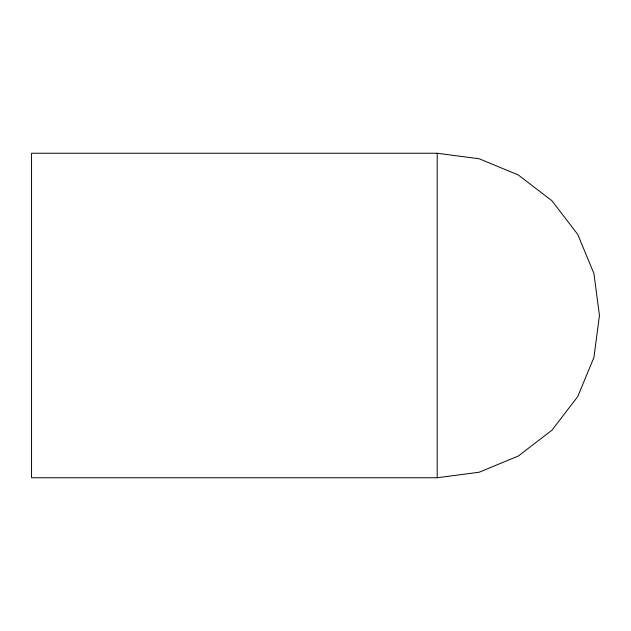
<?xml version="1.0" encoding="UTF-8"?>
<svg xmlns="http://www.w3.org/2000/svg" width="631" height="631" viewBox="0 0 631 631"><rect width="100%" height="100%" fill="white"/><g stroke="black" fill="none" stroke-linecap="round" stroke-linejoin="round"><path stroke-width="0.95" d="M437.196 477.754L479.189 472.225L518.319 456.016L551.928 430.232L577.712 396.631L593.921 357.493L599.45 315.5L593.921 273.507L577.712 234.369L551.928 200.768L518.319 174.984L479.189 158.775L437.196 153.246L31.55 153.246L31.55 477.754L437.196 477.754L437.196 153.246"/></g></svg>
